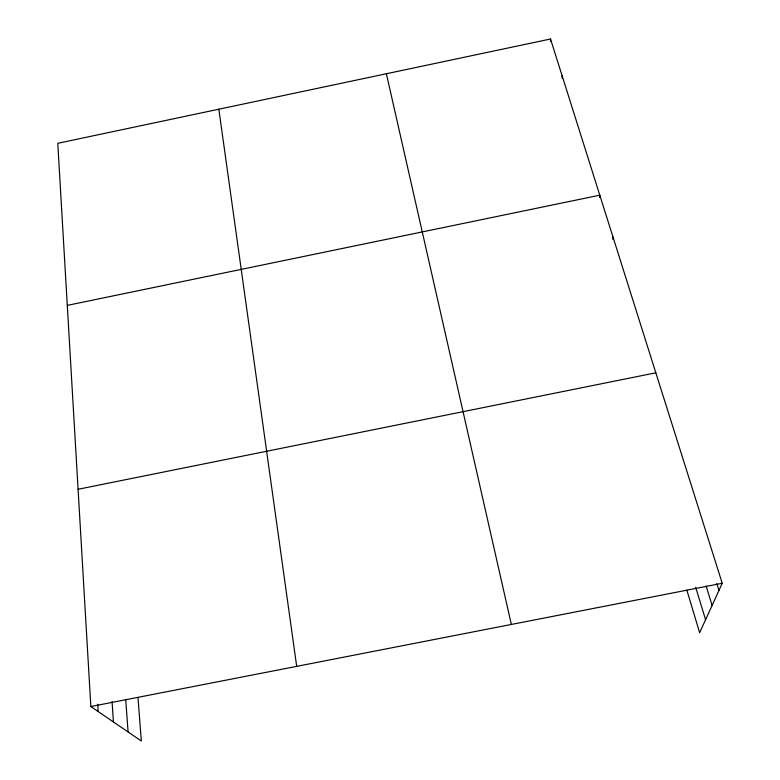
<?xml version="1.0" encoding="UTF-8"?>
<svg xmlns="http://www.w3.org/2000/svg" width="780" height="780" viewBox="0 0 780 780"><rect width="100%" height="100%" fill="white"/><g stroke="black" fill="none" stroke-linecap="round" stroke-linejoin="round"><path stroke-width="1.17" d="M550.475 41.34L550.524 39L57.769 143.305L90.851 706.543L141.336 741L137.972 697.408M562.058 78.117L562.136 75.826M599.596 197.506L599.791 195.185L67.285 305.38M612.719 239.187L612.973 236.935M550.524 39L722.231 583.284L699.64 632.716L686.829 590.06M78.088 489.265L655.834 372.811M90.851 706.543L722.231 583.284M716.791 583.528L718.955 590.45M706.115 585.965L712.12 605.417M695.682 587.282L705.568 619.749M386.373 73.749L511.349 624.448M218.839 109.21L296.692 666.354M125.746 699.767L128.076 731.952M112.066 701.503L113.431 721.958M97.715 704.242L98.163 711.535"/></g></svg>
